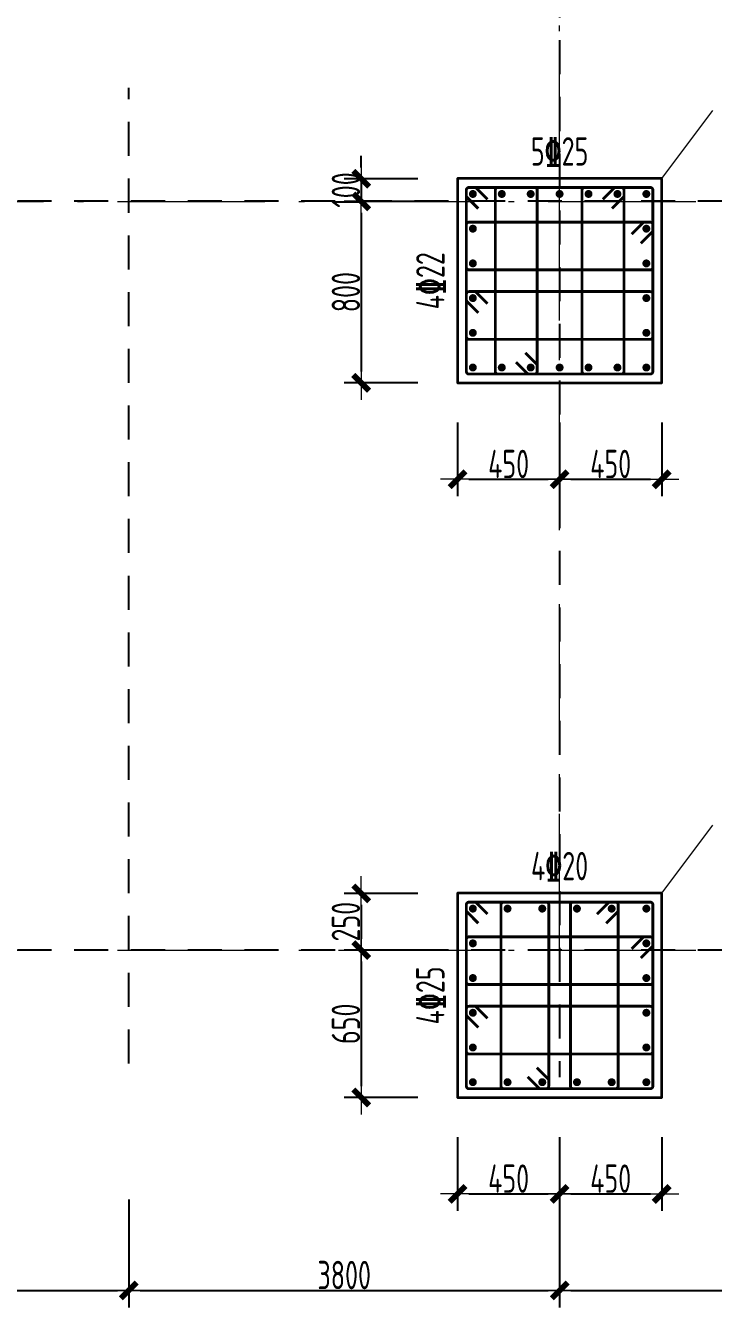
# Model space of a CAD drawing. Header units: millimetres. Extents: x 539196 to 807275, y 431843 to 1156631.
# Drawn here: x 637759 to 643824, y 785409 to 796708 of the extents above; entities that cross this region are included whole.
import ezdxf
from ezdxf.enums import TextEntityAlignment as Align

# ---------------------------------------------------------------- set-up
doc = ezdxf.new("R2010")
doc.units = ezdxf.units.MM
doc.header["$MEASUREMENT"] = 0
for name, pattern in [('DOTE', [2.42, 2, -0.2, 0.02, -0.2]), ('点划线', [1850, 1200, -300, 50, -300]), ('虚线', [500, 300, -200])]:
    doc.linetypes.add(name, pattern=pattern)
doc.layers.add('DOTE', color=1, linetype='DOTE')
for name, color, linetype, lineweight in [('柱原位标注', 7, 'Continuous', 18), ('柱尺寸标注', 3, 'Continuous', 18), ('柱标注引线', 2, 'Continuous', 18), ('柱箍筋', 1, 'Continuous', 25), ('柱纵筋', 1, 'Continuous', 70), ('砼柱', 2, 'Continuous', 35), ('网格', 9, '点划线', 18), ('轴线标注', 3, 'Continuous', 18)]:
    doc.layers.add(name, color=color, linetype=linetype, lineweight=lineweight)
doc.styles.add('样式 1_yjk_yjk_yjk', font='yjkeng.shx', dxfattribs={"width": 0.7, "bigfont": 'yjkchn.shx'})
doc.dimstyles.new('盈建科结构_yjk_yjk_yjk', dxfattribs={"dimscale": 100, "dimtxt": 2.5, "dimasz": 1, "dimexe": 1.5, "dimexo": 0.625, "dimgap": 0.1, "dimtad": 1, "dimdec": 0, "dimrnd": 1, "dimzin": 0, "dimdsep": 46, "dimtxsty": '样式 1_yjk_yjk_yjk', "dimblk": '_yjkbk', "dimblk1": 'ARCHTICK', "dimblk2": 'ARCHTICK', "dimcen": 0.09, "dimadec": 0, "dimazin": 0, "dimtfac": 1, "dimtdec": 4, "dimtix": 1, "dimtmove": 2, "dimatfit": 3, "dimfxl": 0, "dimtolj": 1, "dimtzin": 0, "dimarcsym": 0})

# ---------------------------------------------------------------- blocks, each defined once
blk = doc.blocks.new('_yjkbk')
blk.add_line((-1, 0), (1.5, 0))
blk.add_lwpolyline([(-0.7, -0.7, 0.5, 0.5, 0), (0.7, 0.7, 0.5, 0.5, 0)], format="xyseb")
blk = doc.blocks.new('*D1176')
at = {"layer": 'Defpoints', "color": 0}
for p in [(641568, 793559), (642468, 793559), (642468, 792709)]:
    blk.add_point(p, dxfattribs=at)
at = {"layer": '柱尺寸标注', "color": 0, "lineweight": -2}
for p, q in [((641568, 793209), (641568, 792559)), ((642468, 793209), (642468, 792559)), ((641668, 792709), (642368, 792709))]:
    blk.add_line(p, q, dxfattribs=at)
at = {"layer": '柱尺寸标注', "color": 0, "lineweight": -2, "xscale": 100, "yscale": 100, "zscale": 100, "rotation": 180}
blk.add_blockref('_yjkbk', (641568, 792709), dxfattribs=at)
at = {"layer": '柱尺寸标注', "color": 0, "lineweight": -2, "xscale": 100, "yscale": 100, "zscale": 100}
blk.add_blockref('_yjkbk', (642468, 792709), dxfattribs=at)
at = {"layer": '柱尺寸标注', "color": 0, "insert": (642018, 792844), "char_height": 250, "attachment_point": 5, "style": '样式 1_yjk_yjk_yjk'}
blk.add_mtext('\\A1;450', dxfattribs=at)
blk = doc.blocks.new('_ARCHTICK')
at = {"color": 0, "linetype": 'ByBlock', "const_width": 0.15}
blk.add_lwpolyline([(-0.5, -0.5), (0.5, 0.5)], dxfattribs=at)
blk = doc.blocks.new('*D1177')
at = {"layer": 'Defpoints', "color": 0}
for p in [(642468, 793559), (643368, 793559), (643368, 792709)]:
    blk.add_point(p, dxfattribs=at)
at = {"layer": '柱尺寸标注', "color": 0, "lineweight": -2}
for p, q in [((642468, 793209), (642468, 792559)), ((643368, 793209), (643368, 792559)), ((642568, 792709), (643268, 792709))]:
    blk.add_line(p, q, dxfattribs=at)
at = {"layer": '柱尺寸标注', "color": 0, "lineweight": -2, "xscale": 100, "yscale": 100, "zscale": 100, "rotation": 180}
blk.add_blockref('_yjkbk', (642468, 792709), dxfattribs=at)
at = {"layer": '柱尺寸标注', "color": 0, "lineweight": -2, "xscale": 100, "yscale": 100, "zscale": 100}
blk.add_blockref('_yjkbk', (643368, 792709), dxfattribs=at)
at = {"layer": '柱尺寸标注', "color": 0, "insert": (642918, 792844), "char_height": 250, "attachment_point": 5, "style": '样式 1_yjk_yjk_yjk'}
blk.add_mtext('\\A1;450', dxfattribs=at)
blk = doc.blocks.new('*D1178')
at = {"layer": 'Defpoints', "color": 0}
for p in [(641568, 795359), (640718, 795159), (641568, 795159)]:
    blk.add_point(p, dxfattribs=at)
at = {"layer": '柱尺寸标注', "color": 0, "lineweight": -2}
for p, q in [((640718, 795459), (640718, 795559)), ((641218, 795359), (640568, 795359)), ((640718, 795359), (640718, 795159)), ((641218, 795159), (640568, 795159)), ((640718, 795059), (640718, 794959))]:
    blk.add_line(p, q, dxfattribs=at)
at = {"layer": '柱尺寸标注', "color": 0, "lineweight": -2, "xscale": 100, "yscale": 100, "zscale": 100}
for p, rotation in [((640718, 795359), 270), ((640718, 795159), 90)]:
    blk.add_blockref('_yjkbk', p, dxfattribs=dict(at, rotation=rotation))
at = {"layer": '柱尺寸标注', "color": 0, "insert": (640583, 795259), "char_height": 250, "attachment_point": 5, "rotation": 90, "style": '样式 1_yjk_yjk_yjk'}
blk.add_mtext('\\A1;100', dxfattribs=at)
blk = doc.blocks.new('*D1179')
at = {"layer": 'Defpoints', "color": 0}
for p in [(641568, 795159), (640718, 793559), (641568, 793559)]:
    blk.add_point(p, dxfattribs=at)
at = {"layer": '柱尺寸标注', "color": 0, "lineweight": -2}
for p, q in [((641218, 795159), (640568, 795159)), ((640718, 795059), (640718, 793659)), ((641218, 793559), (640568, 793559))]:
    blk.add_line(p, q, dxfattribs=at)
at = {"layer": '柱尺寸标注', "color": 0, "lineweight": -2, "xscale": 100, "yscale": 100, "zscale": 100}
for p, rotation in [((640718, 795159), 90), ((640718, 793559), 270)]:
    blk.add_blockref('_yjkbk', p, dxfattribs=dict(at, rotation=rotation))
at = {"layer": '柱尺寸标注', "color": 0, "insert": (640583, 794359), "char_height": 250, "attachment_point": 5, "rotation": 90, "style": '样式 1_yjk_yjk_yjk'}
blk.add_mtext('\\A1;800', dxfattribs=at)
blk = doc.blocks.new('*D1180')
at = {"layer": 'Defpoints', "color": 0}
for p in [(641568, 787259), (642468, 787259), (642468, 786409)]:
    blk.add_point(p, dxfattribs=at)
at = {"layer": '柱尺寸标注', "color": 0, "lineweight": -2}
for p, q in [((641568, 786909), (641568, 786259)), ((642468, 786909), (642468, 786259)), ((641668, 786409), (642368, 786409))]:
    blk.add_line(p, q, dxfattribs=at)
at = {"layer": '柱尺寸标注', "color": 0, "lineweight": -2, "xscale": 100, "yscale": 100, "zscale": 100, "rotation": 180}
blk.add_blockref('_yjkbk', (641568, 786409), dxfattribs=at)
at = {"layer": '柱尺寸标注', "color": 0, "lineweight": -2, "xscale": 100, "yscale": 100, "zscale": 100}
blk.add_blockref('_yjkbk', (642468, 786409), dxfattribs=at)
at = {"layer": '柱尺寸标注', "color": 0, "insert": (642018, 786544), "char_height": 250, "attachment_point": 5, "style": '样式 1_yjk_yjk_yjk'}
blk.add_mtext('\\A1;450', dxfattribs=at)
blk = doc.blocks.new('*D1181')
at = {"layer": 'Defpoints', "color": 0}
for p in [(642468, 787259), (643368, 787259), (643368, 786409)]:
    blk.add_point(p, dxfattribs=at)
at = {"layer": '柱尺寸标注', "color": 0, "lineweight": -2}
for p, q in [((642468, 786909), (642468, 786259)), ((643368, 786909), (643368, 786259)), ((642568, 786409), (643268, 786409))]:
    blk.add_line(p, q, dxfattribs=at)
at = {"layer": '柱尺寸标注', "color": 0, "lineweight": -2, "xscale": 100, "yscale": 100, "zscale": 100, "rotation": 180}
blk.add_blockref('_yjkbk', (642468, 786409), dxfattribs=at)
at = {"layer": '柱尺寸标注', "color": 0, "lineweight": -2, "xscale": 100, "yscale": 100, "zscale": 100}
blk.add_blockref('_yjkbk', (643368, 786409), dxfattribs=at)
at = {"layer": '柱尺寸标注', "color": 0, "insert": (642918, 786544), "char_height": 250, "attachment_point": 5, "style": '样式 1_yjk_yjk_yjk'}
blk.add_mtext('\\A1;450', dxfattribs=at)
blk = doc.blocks.new('*D1182')
at = {"layer": 'Defpoints', "color": 0}
for p in [(641568, 789059), (640718, 788559), (641568, 788559)]:
    blk.add_point(p, dxfattribs=at)
at = {"layer": '柱尺寸标注', "color": 0, "lineweight": -2}
for p, q in [((641218, 789059), (640568, 789059)), ((640718, 788959), (640718, 788659)), ((641218, 788559), (640568, 788559))]:
    blk.add_line(p, q, dxfattribs=at)
at = {"layer": '柱尺寸标注', "color": 0, "lineweight": -2, "xscale": 100, "yscale": 100, "zscale": 100}
for p, rotation in [((640718, 789059), 90), ((640718, 788559), 270)]:
    blk.add_blockref('_yjkbk', p, dxfattribs=dict(at, rotation=rotation))
at = {"layer": '柱尺寸标注', "color": 0, "insert": (640583, 788809), "char_height": 250, "attachment_point": 5, "rotation": 90, "style": '样式 1_yjk_yjk_yjk'}
blk.add_mtext('\\A1;250', dxfattribs=at)
blk = doc.blocks.new('*D1183')
at = {"layer": 'Defpoints', "color": 0}
for p in [(641568, 788559), (640718, 787259), (641568, 787259)]:
    blk.add_point(p, dxfattribs=at)
at = {"layer": '柱尺寸标注', "color": 0, "lineweight": -2}
for p, q in [((641218, 788559), (640568, 788559)), ((640718, 788459), (640718, 787359)), ((641218, 787259), (640568, 787259))]:
    blk.add_line(p, q, dxfattribs=at)
at = {"layer": '柱尺寸标注', "color": 0, "lineweight": -2, "xscale": 100, "yscale": 100, "zscale": 100}
for p, rotation in [((640718, 788559), 90), ((640718, 787259), 270)]:
    blk.add_blockref('_yjkbk', p, dxfattribs=dict(at, rotation=rotation))
at = {"layer": '柱尺寸标注', "color": 0, "insert": (640583, 787909), "char_height": 250, "attachment_point": 5, "rotation": 90, "style": '样式 1_yjk_yjk_yjk'}
blk.add_mtext('\\A1;650', dxfattribs=at)
blk = doc.blocks.new('*D1284')
at = {"layer": 'Defpoints', "color": 0}
for p in [(634868, 788559), (638668, 788559), (638668, 785559)]:
    blk.add_point(p, dxfattribs=at)
at = {"layer": '轴线标注', "color": 0, "lineweight": -2}
for p, q in [((634868, 786359), (634868, 785409)), ((638668, 786359), (638668, 785409)), ((634968, 785559), (638568, 785559))]:
    blk.add_line(p, q, dxfattribs=at)
at = {"layer": '轴线标注', "color": 0, "lineweight": -2, "xscale": 100, "yscale": 100, "zscale": 100, "rotation": 180}
blk.add_blockref('_yjkbk', (634868, 785559), dxfattribs=at)
at = {"layer": '轴线标注', "color": 0, "lineweight": -2, "xscale": 100, "yscale": 100, "zscale": 100}
blk.add_blockref('_yjkbk', (638668, 785559), dxfattribs=at)
at = {"layer": '轴线标注', "color": 0, "insert": (636768, 785694), "char_height": 250, "attachment_point": 5, "style": '样式 1_yjk_yjk_yjk'}
blk.add_mtext('\\A1;3800', dxfattribs=at)
blk = doc.blocks.new('*D1286')
at = {"layer": 'Defpoints', "color": 0}
for p in [(638668, 788559), (642468, 788559), (642468, 785559)]:
    blk.add_point(p, dxfattribs=at)
at = {"layer": '轴线标注', "color": 0, "lineweight": -2}
for p, q in [((638668, 786359), (638668, 785409)), ((642468, 786359), (642468, 785409)), ((638768, 785559), (642368, 785559))]:
    blk.add_line(p, q, dxfattribs=at)
at = {"layer": '轴线标注', "color": 0, "lineweight": -2, "xscale": 100, "yscale": 100, "zscale": 100, "rotation": 180}
blk.add_blockref('_yjkbk', (638668, 785559), dxfattribs=at)
at = {"layer": '轴线标注', "color": 0, "lineweight": -2, "xscale": 100, "yscale": 100, "zscale": 100}
blk.add_blockref('_yjkbk', (642468, 785559), dxfattribs=at)
at = {"layer": '轴线标注', "color": 0, "insert": (640568, 785694), "char_height": 250, "attachment_point": 5, "style": '样式 1_yjk_yjk_yjk'}
blk.add_mtext('\\A1;3800', dxfattribs=at)
blk = doc.blocks.new('*D1288')
at = {"layer": 'Defpoints', "color": 0}
for p in [(642468, 788559), (646268, 788559), (646268, 785559)]:
    blk.add_point(p, dxfattribs=at)
at = {"layer": '轴线标注', "color": 0, "lineweight": -2}
for p, q in [((642468, 786359), (642468, 785409)), ((646268, 786359), (646268, 785409)), ((642568, 785559), (646168, 785559))]:
    blk.add_line(p, q, dxfattribs=at)
at = {"layer": '轴线标注', "color": 0, "lineweight": -2, "xscale": 100, "yscale": 100, "zscale": 100, "rotation": 180}
blk.add_blockref('_yjkbk', (642468, 785559), dxfattribs=at)
at = {"layer": '轴线标注', "color": 0, "lineweight": -2, "xscale": 100, "yscale": 100, "zscale": 100}
blk.add_blockref('_yjkbk', (646268, 785559), dxfattribs=at)
at = {"layer": '轴线标注', "color": 0, "insert": (644368, 785694), "char_height": 250, "attachment_point": 5, "style": '样式 1_yjk_yjk_yjk'}
blk.add_mtext('\\A1;3800', dxfattribs=at)
blk = doc.blocks.new('jzzw')
at = {"layer": 'DOTE', "color": 1, "linetype": '虚线'}
for p, q in [((943986, 890469), (943986, 834829)), ((940186, 834949), (940186, 843549)), ((952506, 842549), (911886, 842549)), ((952506, 842549), (911886, 842549)), ((952506, 835949), (912186, 835949)), ((952506, 835949), (912186, 835949)), ((952506, 835949), (912186, 835949)), ((952506, 835949), (912186, 835949))]:
    blk.add_line(p, q, dxfattribs=at)

msp = doc.modelspace()

# ---------------------------------------------------------------- linework, layer by layer
at = {"layer": '柱标注引线'}
for p, q in [((643367.6, 795359.2), (643817.6, 795959.2)), ((643367.6, 789059.2), (643817.6, 789659.2))]:
    msp.add_line(p, q, dxfattribs=at)
at = {"layer": '柱箍筋', "const_width": 25}
for points in [[(641831.6, 795176.5), (641733.4, 795274.8, 0.1989124), (641716.6, 795281.7), (641668.8, 795281.7, 0.4142136), (641645.1, 795258), (641645.1, 793660.5, 0.4142136), (641668.8, 793636.7), (643266.3, 793636.7, 0.4142136), (643290.1, 793660.5), (643290.1, 795258, 0.4142136), (643266.3, 795281.7), (641668.8, 795281.7, 0.4142136), (641645.1, 795258), (641645.1, 795210.2, 0.1989124), (641652, 795193.5), (641750.3, 795095.2)], [(642083.5, 793742), (642181.8, 793643.7, 0.1989124), (642198.6, 793636.7), (642246.3, 793636.7, 0.4142136), (642270.1, 793660.5), (642270.1, 795258, 0.4142136), (642246.3, 795281.7), (641923.8, 795281.7, 0.4142136), (641900.1, 795258), (641900.1, 793660.5, 0.4142136), (641923.8, 793636.7), (642246.3, 793636.7, 0.4142136), (642270.1, 793660.5), (642270.1, 793708.2, 0.1989124), (642263.1, 793725), (642164.9, 793823.3)], [(642848.5, 795176.5), (642946.8, 795274.8, -0.1989124), (642963.6, 795281.7), (643011.3, 795281.7, -0.4142136), (643035.1, 795258), (643035.1, 793660.5, -0.4142136), (643011.3, 793636.7), (642688.8, 793636.7, -0.4142136), (642665.1, 793660.5), (642665.1, 795258, -0.4142136), (642688.8, 795281.7), (643011.3, 795281.7, -0.4142136), (643035.1, 795258), (643035.1, 795210.2, -0.1989124), (643028.1, 795193.5), (642929.9, 795095.2)], [(643184.9, 794789.2), (643283.1, 794887.5, 0.1989124), (643290.1, 794904.2), (643290.1, 794952, 0.4142136), (643266.3, 794975.7), (641668.8, 794975.7, 0.4142136), (641645.1, 794952), (641645.1, 794578.5, 0.4142136), (641668.8, 794554.7), (643266.3, 794554.7, 0.4142136), (643290.1, 794578.5), (643290.1, 794952, 0.4142136), (643266.3, 794975.7), (643218.6, 794975.7, 0.1989124), (643201.8, 794968.8), (643103.5, 794870.5)], [(641750.3, 794177.2), (641652, 794275.5, -0.1989124), (641645.1, 794292.2), (641645.1, 794340, -0.4142136), (641668.8, 794363.7), (643266.3, 794363.7, -0.4142136), (643290.1, 794340), (643290.1, 793966.5, -0.4142136), (643266.3, 793942.7), (641668.8, 793942.7, -0.4142136), (641645.1, 793966.5), (641645.1, 794340, -0.4142136), (641668.8, 794363.7), (641716.6, 794363.7, -0.1989124), (641733.4, 794356.8), (641831.6, 794258.5)], [(641831.6, 788876.5), (641733.4, 788974.8, 0.1989124), (641716.6, 788981.7), (641668.8, 788981.7, 0.4142136), (641645.1, 788958), (641645.1, 787360.5, 0.4142136), (641668.8, 787336.7), (643266.3, 787336.7, 0.4142136), (643290.1, 787360.5), (643290.1, 788958, 0.4142136), (643266.3, 788981.7), (641668.8, 788981.7, 0.4142136), (641645.1, 788958), (641645.1, 788910.2, 0.1989124), (641652, 788893.5), (641750.3, 788795.2)], [(642185.5, 787442), (642283.8, 787343.7, 0.1989124), (642300.6, 787336.7), (642348.3, 787336.7, 0.4142136), (642372.1, 787360.5), (642372.1, 788958, 0.4142136), (642348.3, 788981.7), (641974.8, 788981.7, 0.4142136), (641951.1, 788958), (641951.1, 787360.5, 0.4142136), (641974.8, 787336.7), (642348.3, 787336.7, 0.4142136), (642372.1, 787360.5), (642372.1, 787408.2, 0.1989124), (642365.1, 787425), (642266.9, 787523.3)], [(642797.5, 788876.5), (642895.8, 788974.8, -0.1989124), (642912.6, 788981.7), (642960.3, 788981.7, -0.4142136), (642984.1, 788958), (642984.1, 787360.5, -0.4142136), (642960.3, 787336.7), (642586.8, 787336.7, -0.4142136), (642563.1, 787360.5), (642563.1, 788958, -0.4142136), (642586.8, 788981.7), (642960.3, 788981.7, -0.4142136), (642984.1, 788958), (642984.1, 788910.2, -0.1989124), (642977.1, 788893.5), (642878.9, 788795.2)], [(643184.9, 788489.2), (643283.1, 788587.5, 0.1989124), (643290.1, 788604.2), (643290.1, 788652, 0.4142136), (643266.3, 788675.7), (641668.8, 788675.7, 0.4142136), (641645.1, 788652), (641645.1, 788278.5, 0.4142136), (641668.8, 788254.7), (643266.3, 788254.7, 0.4142136), (643290.1, 788278.5), (643290.1, 788652, 0.4142136), (643266.3, 788675.7), (643218.6, 788675.7, 0.1989124), (643201.8, 788668.8), (643103.5, 788570.5)], [(641750.3, 787877.2), (641652, 787975.5, -0.1989124), (641645.1, 787992.2), (641645.1, 788040, -0.4142136), (641668.8, 788063.7), (643266.3, 788063.7, -0.4142136), (643290.1, 788040), (643290.1, 787666.5, -0.4142136), (643266.3, 787642.7), (641668.8, 787642.7, -0.4142136), (641645.1, 787666.5), (641645.1, 788040, -0.4142136), (641668.8, 788063.7), (641716.6, 788063.7, -0.1989124), (641733.4, 788056.8), (641831.6, 787958.5)]]:
    msp.add_lwpolyline(points, format="xyb", dxfattribs=at)
at = {"layer": '柱纵筋', "const_width": 35}
for points in [[(641720.1, 795224.2, 1), (641685.1, 795224.2, 1)], [(641975.1, 795224.2, 1), (641940.1, 795224.2, 1)], [(642230.1, 795224.2, 1), (642195.1, 795224.2, 1)], [(642485.1, 795224.2, 1), (642450.1, 795224.2, 1)], [(642740.1, 795224.2, 1), (642705.1, 795224.2, 1)], [(642995.1, 795224.2, 1), (642960.1, 795224.2, 1)], [(643250.1, 795224.2, 1), (643215.1, 795224.2, 1)], [(641720.1, 794918.2, 1), (641685.1, 794918.2, 1)], [(643250.1, 794918.2, 1), (643215.1, 794918.2, 1)], [(641720.1, 794612.2, 1), (641685.1, 794612.2, 1)], [(643250.1, 794612.2, 1), (643215.1, 794612.2, 1)], [(641720.1, 794306.2, 1), (641685.1, 794306.2, 1)], [(643250.1, 794306.2, 1), (643215.1, 794306.2, 1)], [(641720.1, 794000.2, 1), (641685.1, 794000.2, 1)], [(643250.1, 794000.2, 1), (643215.1, 794000.2, 1)], [(641720.1, 793694.2, 1), (641685.1, 793694.2, 1)], [(641975.1, 793694.2, 1), (641940.1, 793694.2, 1)], [(642230.1, 793694.2, 1), (642195.1, 793694.2, 1)], [(642485.1, 793694.2, 1), (642450.1, 793694.2, 1)], [(642740.1, 793694.2, 1), (642705.1, 793694.2, 1)], [(642995.1, 793694.2, 1), (642960.1, 793694.2, 1)], [(643250.1, 793694.2, 1), (643215.1, 793694.2, 1)], [(641720.1, 788924.2, 1), (641685.1, 788924.2, 1)], [(642026.1, 788924.2, 1), (641991.1, 788924.2, 1)], [(642332.1, 788924.2, 1), (642297.1, 788924.2, 1)], [(642638.1, 788924.2, 1), (642603.1, 788924.2, 1)], [(642944.1, 788924.2, 1), (642909.1, 788924.2, 1)], [(643250.1, 788924.2, 1), (643215.1, 788924.2, 1)], [(641720.1, 788618.2, 1), (641685.1, 788618.2, 1)], [(643250.1, 788618.2, 1), (643215.1, 788618.2, 1)], [(641720.1, 788312.2, 1), (641685.1, 788312.2, 1)], [(643250.1, 788312.2, 1), (643215.1, 788312.2, 1)], [(641720.1, 788006.2, 1), (641685.1, 788006.2, 1)], [(643250.1, 788006.2, 1), (643215.1, 788006.2, 1)], [(641720.1, 787700.2, 1), (641685.1, 787700.2, 1)], [(643250.1, 787700.2, 1), (643215.1, 787700.2, 1)], [(641720.1, 787394.2, 1), (641685.1, 787394.2, 1)], [(642026.1, 787394.2, 1), (641991.1, 787394.2, 1)], [(642332.1, 787394.2, 1), (642297.1, 787394.2, 1)], [(642638.1, 787394.2, 1), (642603.1, 787394.2, 1)], [(642944.1, 787394.2, 1), (642909.1, 787394.2, 1)], [(643250.1, 787394.2, 1), (643215.1, 787394.2, 1)]]:
    msp.add_lwpolyline(points, format="xyb", close=True, dxfattribs=at)
at = {"layer": '砼柱'}
for points in [[(643367.6, 795359.2), (641567.6, 795359.2), (641567.6, 793559.2), (643367.6, 793559.2)], [(643367.6, 789059.2), (641567.6, 789059.2), (641567.6, 787259.2), (643367.6, 787259.2)]]:
    msp.add_lwpolyline(points, close=True, dxfattribs=at)
at = {"layer": '网格'}
for p, q in [((642467.6, 795159.2), (642467.6, 798159.2)), ((634867.6, 795159.2), (638667.6, 795159.2)), ((638667.6, 795159.2), (642467.6, 795159.2)), ((642467.6, 788559.2), (642467.6, 795159.2)), ((642467.6, 795159.2), (646267.6, 795159.2)), ((634867.6, 788559.2), (638667.6, 788559.2)), ((638667.6, 788559.2), (642467.6, 788559.2)), ((642467.6, 788559.2), (646267.6, 788559.2))]:
    msp.add_line(p, q, dxfattribs=at)

# ---------------------------------------------------------------- block references
msp.add_blockref('jzzw', (-301518.2, -47389.7))

# ---------------------------------------------------------------- texts
at = {"layer": '柱原位标注', "linetype": 'Continuous', "style": '样式 1_yjk_yjk_yjk', "width": 0.7}
for s, p in [('5\x8425', (642467.6, 795399.2)), ('4\x8420', (642467.6, 789099.2))]:
    msp.add_text(s, height=250, dxfattribs=at).set_placement(p, align=Align.BOTTOM_CENTER)
for s, p in [('4\x8422', (641527.6, 794459.2)), ('4\x8425', (641527.6, 788159.2))]:
    msp.add_text(s, height=250, rotation=90, dxfattribs=at).set_placement(p, align=Align.BOTTOM_CENTER)

# ---------------------------------------------------------------- dimensions: what is measured, and where the dimension line sits
at = {"layer": '柱尺寸标注'}
for p1, p2, picture, middle in [((641567.6, 795359.2), (641567.6, 795159.2), '*D1178', (640582.6, 795259.2)), ((641567.6, 795159.2), (641567.6, 793559.2), '*D1179', (640582.6, 794359.2)), ((641567.6, 793559.2), (642467.6, 793559.2), '*D1176', (642017.6, 792844.2)), ((642467.6, 793559.2), (643367.6, 793559.2), '*D1177', (642917.6, 792844.2)), ((641567.6, 789059.2), (641567.6, 788559.2), '*D1182', (640582.6, 788809.2)), ((641567.6, 788559.2), (641567.6, 787259.2), '*D1183', (640582.6, 787909.2)), ((641567.6, 787259.2), (642467.6, 787259.2), '*D1180', (642017.6, 786544.2)), ((642467.6, 787259.2), (643367.6, 787259.2), '*D1181', (642917.6, 786544.2))]:
    dim = msp.add_aligned_dim(p1=p1, p2=p2, distance=-850, dimstyle='盈建科结构_yjk_yjk_yjk', override={"dimscale": 100, "dimtxt": 2.5, "dimasz": 1, "dimexe": 1.5, "dimexo": 3.5, "dimgap": 0.1, "dimtad": 1, "dimlfac": 0.5, "dimrnd": 5, "dimdle": 0, "dimfxlon": 0}, dxfattribs=at)
    dim.commit()
    dim.dimension.update_dxf_attribs({"geometry": picture, "text_midpoint": middle})
at = {"layer": '轴线标注'}
for p1, p2, picture, middle in [((634867.6, 788559.2), (638667.6, 788559.2), '*D1284', (636767.6, 785694.2)), ((638667.6, 788559.2), (642467.6, 788559.2), '*D1286', (640567.6, 785694.2)), ((642467.6, 788559.2), (646267.6, 788559.2), '*D1288', (644367.6, 785694.2))]:
    dim = msp.add_aligned_dim(p1=p1, p2=p2, distance=-3000, dimstyle='盈建科结构_yjk_yjk_yjk', override={"dimscale": 100, "dimtxt": 2.5, "dimasz": 1, "dimexe": 1.5, "dimexo": 22, "dimgap": 0.1, "dimtad": 1, "dimlfac": 1, "dimrnd": 5, "dimdle": 0, "dimfxlon": 0}, dxfattribs=at)
    dim.commit()
    dim.dimension.update_dxf_attribs({"geometry": picture, "text_midpoint": middle})

doc.saveas('drawing.dxf')
